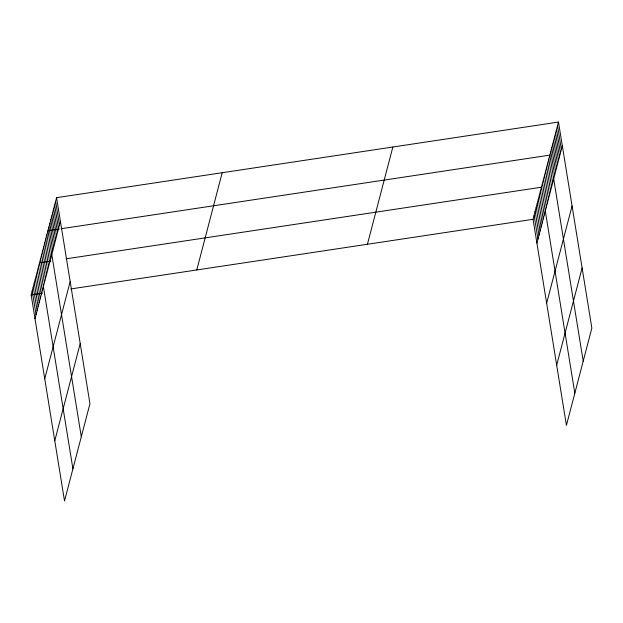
<?xml version="1.0" encoding="UTF-8"?>
<svg xmlns="http://www.w3.org/2000/svg" width="623" height="623" viewBox="0 0 623 623"><rect width="100%" height="100%" fill="white"/><g stroke="black" fill="none" stroke-linecap="round" stroke-linejoin="round"><path stroke-width="0.93" d="M56.576 197.67L89.946 403.688L64.519 500.939L31.15 294.913L56.576 197.67L558.481 122.061L591.85 328.087L566.424 425.33L533.054 219.312L558.481 122.061M35.005 318.696L60.423 221.445M44.739 378.831L70.165 281.588M54.777 440.796L80.203 343.553M196.782 269.961L222.201 172.719M367.43 244.255L392.856 147.012M536.909 243.087L562.335 145.844M546.651 303.23L572.07 205.979M556.682 365.195L582.108 267.945M59.286 229.023L47.932 230.728L81.302 436.754M61.179 228.734L549.836 155.127L583.206 361.153M50.899 261.115L39.537 262.82L72.907 468.846M66.038 258.833L541.449 187.219L574.819 393.238M31.15 294.913L42.504 293.199M70.897 288.924L533.054 219.312M557.523 125.737L561.37 149.512M556.557 129.413L560.412 153.188M555.599 133.081L559.454 156.864M554.641 136.756L558.488 160.539M553.676 140.432L557.53 164.207M552.718 144.108L556.573 167.883M551.76 147.776L555.607 171.559M550.794 151.451L554.649 175.234M548.785 159.138L552.64 182.913M547.742 163.148L551.589 186.923M546.69 167.159L550.545 190.942M545.639 171.169L549.494 194.952M544.595 175.18L548.442 198.963M543.544 179.198L547.399 202.973M542.493 183.209L546.348 206.984M540.398 191.23L544.253 215.005M539.347 195.24L543.201 219.016M538.303 199.251L542.15 223.026M537.252 203.262L541.107 227.045M536.201 207.272L540.055 231.055M535.157 211.283L539.004 235.066M534.106 215.301L537.961 239.076M55.611 201.338L59.465 225.121M54.653 205.014L58.507 228.797M53.695 208.689L57.542 232.465M52.729 212.365L56.584 236.14M51.771 216.033L55.626 239.816M50.813 219.709L54.66 243.492M49.848 223.384L53.703 247.16M48.89 227.06L52.745 250.835M46.881 234.746L50.736 258.522M45.829 238.757L49.684 262.532M44.786 242.768L48.633 266.543M43.735 246.778L47.589 270.553M42.683 250.789L46.538 274.564M41.64 254.799L45.487 278.574M40.588 258.81L44.443 282.593M38.494 266.831L42.341 290.614M37.442 270.849L41.297 294.624M36.391 274.86L40.246 298.635M35.347 278.87L39.194 302.646M34.296 282.881L38.151 306.656M33.245 286.892L37.1 310.667M32.201 290.902L36.048 314.677"/></g></svg>
